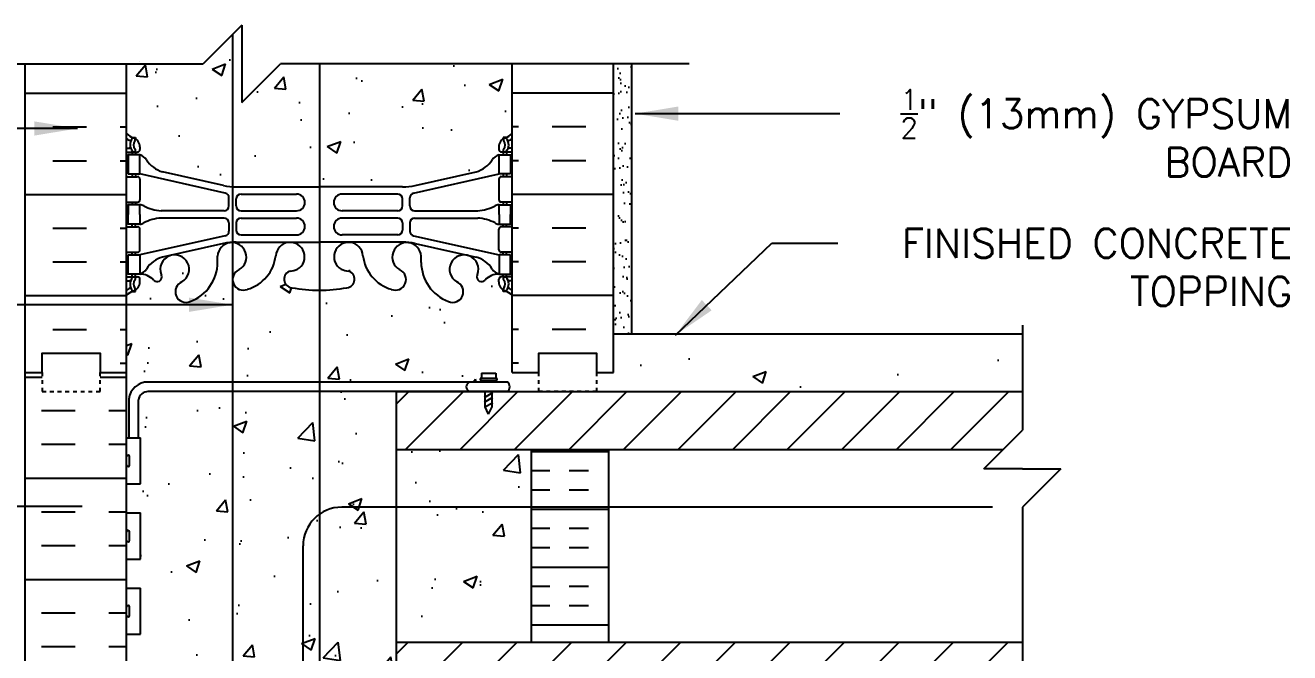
# Model space of a CAD drawing. Header units: inches. Extents: x 208.6 to 263.4, y 202.1 to 265.8.
# Drawn here: x 230.61 to 263.4, y 249.53 to 265.81 of the extents above; entities that cross this region are included whole.
import ezdxf

# ---------------------------------------------------------------- set-up
doc = ezdxf.new("R2010")
doc.units = ezdxf.units.IN
doc.header["$LTSCALE"] = 0.5
doc.header["$MEASUREMENT"] = 0
doc.linetypes.add('HIDDEN2', pattern=[0.1875, 0.125, -0.0625])
for name, color, linetype in [('HATCH', 12, 'Continuous'), ('line25', 2, 'Continuous'), ('LINE3', 3, 'Continuous'), ('LINE50', 5, 'Continuous'), ('LINE9', 9, 'Continuous'), ('TEXT', 4, 'Continuous'), ('Web_Edge', 9, 'Continuous')]:
    doc.layers.add(name, color=color, linetype=linetype)
doc.styles.add('DIM', font='romans.shx', dxfattribs={"width": 0.7})
doc.styles.add('ROMANS', font='romans.shx', dxfattribs={"height": 0.75})
doc.dimstyles.new('ext_12', dxfattribs={"dimscale": 12, "dimtxt": 0.09375, "dimasz": 0.09375, "dimexe": 0.09375, "dimexo": 0.0625, "dimgap": 0.0625, "dimtad": 1, "dimdec": 1, "dimzin": 3, "dimdsep": 46, "dimlunit": 4, "dimtxsty": 'DIM', "dimcen": 0.09, "dimdle": 0.09375, "dimclrt": 4, "dimadec": 0, "dimazin": 0, "dimtfac": 1, "dimtdec": 1, "dimtmove": 2, "dimatfit": 3, "dimfxl": 1, "dimfrac": 2, "dimtolj": 1, "dimtzin": 0, "dimarcsym": 0})
pattern_1 = [(50, (0, 0), (3.5863, -0.31376), [0.375, -4.125]), (355, (0, 0), (-0.693757, 3.76096), [0.3, -3.3]), (100.4514, (0.299, -0.026), (2.892544, 3.4472), [0.3187, -3.50571]), (46.1842, (0, 1), (5.336207, -0.827596), [0.5625, -6.1875]), (96.6356, (0.4447, 0.931), (4.67331, 4.87059), [0.47805, -5.25857]), (351.1842, (0, 1), (4.67331, 4.87059), [0.45, -4.95]), (21, (0.5, 0.75), (2.984535, -2.013094), [0.375, -4.125]), (326, (0.5, 0.75), (1.216577, 3.62575), [0.3, -3.3]), (71.4514, (0.7487, 0.5822), (4.201112, 1.612656), [0.3187, -3.50571]), (37.5, (0, 0), (0.0607993, 1.6644693), [0, -3.26, 0, -3.35, 0, -3.3125]), (7.5, (0, 0), (1.315348, 1.972059), [0, -1.91, 0, -3.185, 0, -1.2625]), (327.5, (-1.115, 0), (2.669112, -0.1127744), [0, -1.25, 0, -3.9, 0, -5.175]), (317.5, (-1.615, 0), (2.915931, 0.500525), [0, -1.625, 0, -2.59, 0, -3.675])]

msp = doc.modelspace()

# ---------------------------------------------------------------- hatches: boundary and pattern name
at = {"layer": 'HATCH'}
h = msp.add_hatch(dxfattribs=at)
h.set_pattern_fill('AR-CONC', color=256, scale=0.5)
h.set_pattern_definition(pattern_1)
h.paths.add_polyline_path([(243.24, 264.81), (237.23, 264.81), (236.23, 263.81), (236.23, 265.81), (235.23, 264.81), (233.24, 264.81), (233.24, 263, 0.088416), (233.386, 262.902), (233.476, 262.902), (233.476, 262.861, -0.249069), (233.586, 262.653), (233.586, 262.586, -0.414214), (233.524, 262.523), (233.476, 262.523), (233.476, 262.453), (233.581, 262.453, -0.155529), (233.757, 262.319, 0.180914), (234.174, 262.008), (235.755, 261.655, 0.054974), (236.082, 261.619), (238.24, 261.619), (240.398, 261.619, 0.054974), (240.725, 261.655), (242.306, 262.008, 0.180914), (242.723, 262.319, -0.155529), (242.899, 262.453), (243.004, 262.453), (243.004, 262.523), (242.957, 262.523, -0.414214), (242.894, 262.586), (242.894, 262.653, -0.249069), (243.004, 262.861), (243.004, 262.902), (243.094, 262.902, 0.08841), (243.24, 263)])
h.paths.add_polyline_path([(243.24, 258.807, 0.08841), (243.094, 258.905), (243.004, 258.905), (243.004, 258.946, -0.249069), (242.894, 259.153), (242.894, 259.221, -0.414214), (242.957, 259.283), (243.004, 259.283), (243.004, 259.353), (242.899, 259.353, 0.231736), (242.541, 259.202, -0.8344), (242.33, 259.328), (242.342, 259.349, 2.155404), (241.803, 259.155, -1), (241.589, 258.644, -0.311223), (240.88, 259.66), (240.881, 259.825, 1.661382), (240.32, 259.472, -1), (240.106, 258.961, -0.307094), (239.368, 259.856, 1.604516), (238.809, 259.481, 0.055617), (238.988, 259.435, -0.843243), (238.954, 259.003, -0.047544), (238.24, 258.938, -0.047544), (237.526, 259.003, -0.843243), (237.492, 259.435, 0.055617), (237.671, 259.481, 1.604516), (237.113, 259.856, -0.307094), (236.374, 258.961, -1), (236.16, 259.472, 1.661382), (235.599, 259.825), (235.6, 259.679, -0.316114), (234.891, 258.644, -1), (234.677, 259.155, 2.155404), (234.139, 259.349), (234.15, 259.328, -0.834375), (233.939, 259.202, 0.23174), (233.581, 259.353), (233.476, 259.353), (233.476, 259.283), (233.524, 259.283, -0.414214), (233.586, 259.221), (233.586, 259.153, -0.249069), (233.476, 258.946), (233.476, 258.905), (233.386, 258.905, 0.088416), (233.24, 258.807), (233.24, 256.807), (233.24, 255.112), (233.301, 255.112), (233.301, 256.114, -0.379483), (233.793, 256.557), (242.537, 256.557), (242.537, 256.597), (242.443, 256.597, -1), (242.443, 256.66), (242.443, 256.785), (242.818, 256.785), (242.818, 256.66, -1), (242.818, 256.597), (242.724, 256.597), (242.724, 256.557), (243.127, 256.557, -0.386179), (243.129, 256.307), (243.928, 256.307), (243.928, 256.807), (243.24, 256.807)])
h.paths.add_polyline_path([(243.733, 254.807), (240.233, 254.807), (240.233, 253.307), (240.233, 249.807), (243.733, 249.807)])
h.paths.add_polyline_path([(243.24, 239.567), (243.161, 239.325, -0.725737), (243.055, 239.306), (243.006, 239.456), (242.88, 239.456, -0.414214), (242.83, 239.506), (242.83, 239.536), (242.73, 239.536), (242.73, 241.373, 0.108935), (242.577, 241.26, -0.8344), (242.366, 241.386), (242.378, 241.407, 2.155404), (241.839, 241.213, -1), (241.625, 240.701, -0.311223), (240.916, 241.717), (240.917, 241.882, 1.661382), (240.356, 241.53, -1), (240.142, 241.019, -0.307094), (239.404, 241.914, 1.604516), (238.845, 241.538, 0.055617), (239.024, 241.493, -0.843243), (238.99, 241.06, -0.049932), (238.24, 240.996, -0.049932), (237.49, 241.06, -0.843243), (237.456, 241.493, 0.055617), (237.635, 241.538, 1.604516), (237.077, 241.914, -0.307094), (236.338, 241.019, -1), (236.124, 241.53, 1.661382), (235.563, 241.882), (235.564, 241.737, -0.316114), (234.855, 240.701, -1), (234.641, 241.213, 2.155404), (234.103, 241.407), (234.114, 241.386, -0.834375), (233.903, 241.26, 0.108938), (233.75, 241.373), (233.75, 239.536), (233.65, 239.536), (233.65, 239.506, -0.414214), (233.6, 239.456), (233.474, 239.456), (233.431, 239.325, -0.725737), (233.325, 239.306), (233.24, 239.567), (233.24, 238.807), (233.24, 236.807, 0.088416), (233.386, 236.71), (233.476, 236.71), (233.476, 236.668, -0.249069), (233.586, 236.461), (233.586, 236.394, -0.414214), (233.524, 236.331), (233.476, 236.331), (233.476, 236.261), (233.581, 236.261, 0.231736), (233.939, 236.412, -0.8344), (234.15, 236.287), (234.139, 236.265, 2.155404), (234.677, 236.46, -1), (234.891, 236.971, -0.311223), (235.6, 235.955), (235.599, 235.79, 1.661382), (236.16, 236.143, -1), (236.374, 236.654, -0.307094), (237.113, 235.758, 1.604516), (237.671, 236.134, 0.055617), (237.492, 236.18, -0.843243), (237.526, 236.612, -0.047544), (238.24, 236.677, -0.047544), (238.954, 236.612, -0.843243), (238.988, 236.18, 0.055617), (238.809, 236.134, 1.604516), (239.368, 235.758, -0.307094), (240.106, 236.654, -1), (240.32, 236.143, 1.661382), (240.881, 235.79), (240.88, 235.935, -0.316114), (241.589, 236.971, -1), (241.803, 236.46, 2.155404), (242.342, 236.265), (242.33, 236.287, -0.834375), (242.541, 236.412, 0.23174), (242.899, 236.261), (243.004, 236.261), (243.004, 236.331), (242.957, 236.331, -0.414214), (242.894, 236.394), (242.894, 236.461, -0.249069), (243.004, 236.668), (243.004, 236.71), (243.094, 236.71, 0.08841), (243.24, 236.807)])
h.paths.add_polyline_path([(243.24, 232.615, 0.08841), (243.094, 232.712), (243.004, 232.712), (243.004, 232.754, -0.249069), (242.894, 232.961), (242.894, 233.029, -0.414214), (242.957, 233.091), (243.004, 233.091), (243.004, 233.161), (242.899, 233.161, -0.168672), (242.713, 233.311, 0.17445), (242.306, 233.607), (240.725, 233.959, 0.054974), (240.398, 233.996), (238.24, 233.996), (236.082, 233.996, 0.054974), (235.755, 233.959), (234.174, 233.607, 0.17445), (233.767, 233.311, -0.168672), (233.581, 233.161), (233.476, 233.161), (233.476, 233.091), (233.524, 233.091, -0.414214), (233.586, 233.029), (233.586, 232.961, -0.249069), (233.476, 232.754), (233.476, 232.712), (233.386, 232.712, 0.088416), (233.24, 232.615), (233.24, 227, 0.088416), (233.386, 226.902), (233.476, 226.902), (233.476, 226.861, -0.249069), (233.586, 226.653), (233.586, 226.586, -0.414214), (233.524, 226.523), (233.476, 226.523), (233.476, 226.453), (233.581, 226.453, -0.168672), (233.767, 226.304, 0.17445), (234.174, 226.008), (235.755, 225.655, 0.054974), (236.082, 225.619), (238.24, 225.619), (240.398, 225.619, 0.054974), (240.725, 225.655), (242.306, 226.008, 0.17445), (242.713, 226.304, -0.168672), (242.899, 226.453), (243.004, 226.453), (243.004, 226.523), (242.957, 226.523, -0.414214), (242.894, 226.586), (242.894, 226.653, -0.249069), (243.004, 226.861), (243.004, 226.902), (243.094, 226.902, 0.08841), (243.24, 227)])
h.paths.add_polyline_path([(239.368, 223.856, 1.604516), (238.809, 223.481, 0.055617), (238.988, 223.435, -0.843243), (238.954, 223.003, -0.047544), (238.24, 222.938, -0.047544), (237.526, 223.003, -0.843243), (237.492, 223.435, 0.055617), (237.671, 223.481, 1.604516), (237.113, 223.856, -0.307094), (236.374, 222.961, -0.133643), (236.23, 222.942), (236.23, 221.798), (237.23, 222.798), (241.311, 222.798, -0.232569), (240.88, 223.66), (240.881, 223.825, 1.661382), (240.32, 223.472, -1), (240.106, 222.961, -0.307094)])
h.paths.add_polyline_path([(243.004, 222.946, -0.249069), (242.894, 223.153), (242.894, 223.221, -0.414214), (242.957, 223.283), (243.004, 223.283), (243.004, 223.353), (242.899, 223.353, 0.231736), (242.541, 223.202, -0.8344), (242.33, 223.328), (242.342, 223.349, 2.155404), (241.803, 223.155, -0.408265), (241.954, 222.798), (243.25, 222.798, 0.095253), (243.094, 222.905), (243.004, 222.905)])
h.paths.add_polyline_path([(234.677, 223.155, 2.155404), (234.139, 223.349), (234.15, 223.328, -0.834375), (233.939, 223.202, 0.23174), (233.581, 223.353), (233.476, 223.353), (233.476, 223.283), (233.524, 223.283, -0.414214), (233.586, 223.221), (233.586, 223.153, -0.249069), (233.476, 222.946), (233.476, 222.905), (233.386, 222.905, 0.095253), (233.23, 222.798), (234.526, 222.798, -0.408265)])
h.paths.add_polyline_path([(236.23, 223.798), (236.23, 223.523, 1.463262), (235.599, 223.825), (235.6, 223.679, -0.237267), (235.17, 222.798), (235.23, 222.798)])
h.paths.add_polyline_path([(238.164, 243.641, 0.225652), (237.789, 244.016), (234.125, 244.016, 0.225652), (233.75, 243.641), (233.75, 242.801, 0.225652), (234.125, 242.426), (237.789, 242.426, 0.225652), (238.164, 242.801)])
h.paths.add_polyline_path([(238.164, 245.423, 0.225652), (237.789, 245.798), (234.125, 245.798, 0.225652), (233.75, 245.423), (233.75, 244.582, 0.225652), (234.125, 244.207), (237.789, 244.207, 0.225652), (238.164, 244.582)])
h.paths.add_polyline_path([(242.73, 244.582), (242.73, 245.423, 0.225652), (242.355, 245.798), (238.691, 245.798, 0.225652), (238.316, 245.423), (238.316, 244.582, 0.225652), (238.691, 244.207), (242.355, 244.207, 0.225652)])
h.paths.add_polyline_path([(242.73, 243.641, 0.225652), (242.355, 244.016), (238.691, 244.016, 0.225652), (238.316, 243.641), (238.316, 242.801, 0.225652), (238.691, 242.426), (242.355, 242.426, 0.225652), (242.73, 242.801)])
h = msp.add_hatch(dxfattribs=at)
h.set_pattern_fill('AR-SAND', color=256, scale=0.25, style=0)
h.set_pattern_definition([(37.5, (150.1154, 4.8059), (-0.01574834, 0.48170594), [0, -0.38, 0, -0.425, 0, -0.40625]), (7.5, (150.1154, 4.8059), (0.4424442, 0.7055365), [0, -0.205, 0, -0.3425, 0, -0.13125]), (327.5, (149.8079, 4.8059), (0.77853547, 0.00141476), [0, -0.125, 0, -0.45, 0, -0.5875]), (317.5, (149.8079, 4.8059), (0.7515317, 0.2194189), [0, -0.0625, 0, -0.295, 0, -0.3375])])
h.paths.add_polyline_path([(245.864, 257.807), (246.344, 257.807), (246.344, 264.81), (245.859, 264.81)])
h = msp.add_hatch(dxfattribs=at)
h.set_pattern_fill('AR-CONC', color=256, scale=0.5, style=0)
h.set_pattern_definition([(50, (150.1086, 15.832), (3.5863, -0.31376), [0.375, -4.125]), (355, (150.1086, 15.832), (-0.693757, 3.76096), [0.3, -3.3]), (100.4514, (150.4075, 15.8058), (2.892547, 3.447198), [0.3187, -3.50571]), (46.1842, (150.1086, 16.832), (5.336205, -0.827595), [0.5625, -6.1875]), (96.6356, (150.5533, 16.763), (4.67331, 4.87059), [0.47805, -5.25856]), (351.1842, (150.1086, 16.832), (4.67331, 4.87059), [0.45, -4.95]), (21, (150.6086, 16.582), (2.984535, -2.013094), [0.375, -4.125]), (326, (150.6086, 16.582), (1.216577, 3.62575), [0.3, -3.3]), (71.4514, (150.8573, 16.4142), (4.201113, 1.612652), [0.3187, -3.50571]), (37.5, (150.1086, 15.832), (0.060799, 1.664469), [0, -3.26, 0, -3.35, 0, -3.3125]), (7.5, (150.1086, 15.832), (1.315348, 1.972059), [0, -1.91, 0, -3.185, 0, -1.2625]), (327.5, (148.9936, 15.832), (2.669112, -0.1127744), [0, -1.25, 0, -3.9, 0, -5.175]), (317.5, (148.4936, 15.832), (2.91593, 0.500525), [0, -1.625, 0, -2.59, 0, -3.675])])
h.paths.add_polyline_path([(256.468, 256.307), (256.468, 257.307), (245.858, 257.307), (245.858, 256.307)])
h = msp.add_hatch(dxfattribs=at)
h.set_pattern_fill('INSUL', color=256, scale=7, angle=180, style=0)
h.set_pattern_definition([(180, (240.657, 238.3073), (-3e-16, -2.625), []), (180, (240.657, 237.4323), (-3e-16, -2.625), [0.875, -0.875]), (180, (240.657, 236.5573), (-3e-16, -2.625), [0.875, -0.875])])
h.paths.add_polyline_path([(230.615, 238.807), (231.053, 238.807), (231.053, 239.307), (232.553, 239.307), (232.553, 238.807), (233.24, 238.807), (233.24, 256.807), (232.99, 256.807), (232.553, 256.807), (232.553, 256.307), (231.053, 256.307), (231.053, 256.807), (230.615, 256.807)])
h = msp.add_hatch(dxfattribs=at)
h.set_pattern_fill('AR-CONC', color=256, scale=0.5)
h.set_pattern_definition(pattern_1)
h.paths.add_polyline_path([(240.233, 253.307), (240.233, 256.307), (233.795, 256.307, 0.366745), (233.551, 256.096), (233.551, 255.112), (233.605, 255.112), (233.605, 253.912), (233.24, 253.912), (233.24, 253.162), (233.605, 253.162), (233.605, 251.962), (233.24, 251.962), (233.24, 251.212), (233.605, 251.212), (233.605, 250.012), (233.24, 250.012), (233.24, 249.262), (233.605, 249.262), (233.605, 248.182), (233.605, 248.123, -0.211775), (233.695, 248.069, -0.520567), (233.851, 248.069, -0.520567), (233.969, 248.069, -0.520567), (234.228, 248.069, -0.520567), (234.463, 248.069, -0.520567), (234.808, 248.069, -0.520567), (235.035, 248.069, -0.520567), (235.325, 248.069, -0.520567), (235.576, 248.069, -0.520567), (235.952, 248.069, -0.520567), (236.124, 248.069, -0.77279), (236.233, 248.057, -0.77279), (236.342, 248.069, -0.520567), (236.514, 248.069, -0.520567), (236.89, 248.069, -0.520567), (237.141, 248.069, -0.520567), (237.431, 248.069, -0.520567), (237.658, 248.069, -0.520567), (238.003, 248.069, -0.476463), (238.226, 248.085, -0.476463), (238.448, 248.069, -0.520567), (238.793, 248.069, -0.520567), (239.02, 248.069, -0.520567), (239.31, 248.069, -0.520567), (239.561, 248.069, -0.520567), (239.937, 248.069, -0.520567), (240.11, 248.069, -0.675722), (240.233, 248.057), (240.233, 248.307)])
h = msp.add_hatch(dxfattribs=at)
h.set_pattern_fill('ANSI31', color=256, scale=8, style=0)
h.set_pattern_definition([(45, (150.2163, 95.2534), (-0.707107, 0.707107), [])])
edge = h.paths.add_edge_path()
edge.add_line((255.968, 254.807), (256.468, 255.307))
edge.add_line((256.468, 255.307), (256.468, 256.307))
edge.add_line((256.468, 256.307), (245.1, 256.307))
edge.add_arc((244.948, 256.414), 0.186, 318.1805, 325.0817, ccw=False)
edge.add_line((245.086, 256.29), (244.722, 256.29))
edge.add_line((244.722, 256.29), (244.682, 256.267))
edge.add_line((244.682, 256.267), (244.678, 256.307))
edge.add_line((244.678, 256.307), (244.588, 256.307))
edge.add_line((244.588, 256.307), (244.494, 256.307))
edge.add_line((244.494, 256.307), (244.494, 256.29))
edge.add_line((244.494, 256.29), (244.134, 256.29))
edge.add_arc((244.132, 256.415), 0.125, 269.3947, 270.6053, ccw=False)
edge.add_line((244.131, 256.29), (240.233, 256.29))
edge.add_line((240.233, 256.29), (240.233, 254.807))
edge.add_line((240.233, 254.807), (255.968, 254.807))
h = msp.add_hatch(dxfattribs=at)
h.set_pattern_fill('INSUL', color=256, scale=4, angle=180, style=0)
h.set_pattern_definition([(180, (150.2163, 97.2534), (-2e-16, -1.5), []), (180, (150.2163, 96.7534), (-2e-16, -1.5), [0.5, -0.5]), (180, (150.2163, 96.2534), (-2e-16, -1.5), [0.5, -0.5])])
h.paths.add_polyline_path([(245.733, 254.428), (243.733, 254.428), (243.733, 249.807), (245.733, 249.807)])
h.paths.add_polyline_path([(245.733, 254.807), (243.733, 254.807), (243.733, 254.428), (245.733, 254.428)])
h = msp.add_hatch(dxfattribs=at)
h.set_pattern_fill('ANSI31', color=256, scale=8, style=0)
h.set_pattern_definition([(45, (150.2163, 97.2534), (-0.707107, 0.707107), [])])
h.paths.add_polyline_path([(256.468, 249.807), (240.233, 249.807), (240.233, 248.307), (256.468, 248.307)])

# ---------------------------------------------------------------- linework, layer by layer
for p, q in [((233.584, 264.867), (233.584, 264.867)), ((230.615, 264.048), (233.24, 264.048)), ((245.865, 264.048), (243.24, 264.048)), ((231.328, 263.173), (232.203, 263.173)), ((233.078, 263.173), (233.24, 263.173)), ((243.402, 263.173), (243.24, 263.173)), ((245.152, 263.173), (244.277, 263.173)), ((231.328, 262.298), (232.203, 262.298)), ((233.078, 262.298), (233.24, 262.298)), ((243.402, 262.298), (243.24, 262.298)), ((245.152, 262.298), (244.277, 262.298)), ((230.615, 261.423), (233.24, 261.423)), ((245.865, 261.423), (243.24, 261.423)), ((231.328, 260.548), (232.203, 260.548)), ((233.078, 260.548), (233.24, 260.548)), ((243.402, 260.548), (243.24, 260.548)), ((245.152, 260.548), (244.277, 260.548)), ((231.328, 259.673), (232.203, 259.673)), ((233.078, 259.673), (233.24, 259.673)), ((243.402, 259.673), (243.24, 259.673)), ((245.152, 259.673), (244.277, 259.673)), ((230.615, 258.798), (233.24, 258.798)), ((245.865, 258.798), (243.24, 258.798)), ((231.328, 257.923), (232.203, 257.923)), ((233.078, 257.923), (233.24, 257.923)), ((243.402, 257.923), (243.24, 257.923)), ((245.152, 257.923), (244.277, 257.923)), ((233.078, 257.048), (233.24, 257.048)), ((243.402, 257.048), (243.24, 257.048))]:
    msp.add_line(p, q, dxfattribs=at)
at = {"layer": 'line25'}
for p, q in [((233.24, 256.807), (233.24, 264.81)), ((243.24, 256.807), (243.24, 264.81)), ((233.24, 238.807), (233.24, 256.807)), ((240.233, 256.307), (256.468, 256.307)), ((245.838, 256.307), (256.468, 256.307)), ((233.24, 255.112), (233.605, 255.112)), ((233.605, 253.912), (233.605, 255.112)), ((233.24, 253.912), (233.605, 253.912)), ((233.24, 253.162), (233.605, 253.162)), ((233.605, 251.962), (233.605, 253.162)), ((233.24, 251.962), (233.605, 251.962)), ((233.24, 251.212), (233.605, 251.212)), ((233.605, 250.012), (233.605, 251.212)), ((233.24, 250.012), (233.605, 250.012))]:
    msp.add_line(p, q, dxfattribs=at)
msp.add_lwpolyline([(240.233, 256.307), (240.233, 253.307), (240.233, 248.307)], dxfattribs=at)
at = {"layer": 'LINE3'}
for p, q in [((235.988, 265.569), (235.988, 226.644)), ((238.24, 264.81), (238.24, 248.098)), ((255.698, 253.31), (238.819, 253.31)), ((237.819, 236.129), (237.819, 252.31))]:
    msp.add_line(p, q, dxfattribs=at)
msp.add_arc((238.819, 252.31), 1, 90, 180, dxfattribs=at)
at = {"layer": 'LINE50'}
for p, q in [((230.615, 256.807), (230.615, 264.81)), ((245.865, 256.807), (245.865, 264.81)), ((242.658, 256.807), (242.658, 256.807))]:
    msp.add_line(p, q, dxfattribs=at)
for points in [[(231.053, 238.807), (230.615, 238.807), (230.615, 256.807), (231.053, 256.807), (231.053, 257.307), (232.553, 257.307), (232.553, 256.807), (232.99, 256.807), (233.24, 256.807)], [(230.615, 256.807), (231.053, 256.807), (231.053, 257.307), (232.553, 257.307), (232.553, 256.807), (233.24, 256.807)], [(243.24, 256.807), (243.928, 256.807), (243.928, 257.307), (245.428, 257.307), (245.428, 256.807), (245.865, 256.807)]]:
    msp.add_lwpolyline(points, dxfattribs=at)
at = {"layer": 'LINE9'}
for p, q in [((236.23, 265.81), (235.23, 264.81)), ((236.23, 265.81), (236.23, 263.81)), ((224.634, 264.81), (235.23, 264.81)), ((236.23, 263.81), (237.23, 264.81)), ((247.825, 264.81), (237.23, 264.81)), ((246.344, 257.807), (246.344, 264.81)), ((256.468, 258.032), (256.468, 255.307)), ((245.865, 257.807), (256.468, 257.807)), ((242.443, 256.785), (242.443, 256.66)), ((242.443, 256.785), (242.818, 256.785)), ((242.818, 256.785), (242.818, 256.66)), ((243.127, 256.557), (233.793, 256.557)), ((242.443, 256.66), (242.818, 256.66)), ((242.443, 256.597), (242.818, 256.597)), ((242.443, 256.597), (242.818, 256.597)), ((242.537, 256.557), (242.537, 256.597)), ((242.724, 256.557), (242.724, 256.597)), ((233.301, 256.114), (233.301, 255.112)), ((233.551, 255.112), (233.551, 256.096)), ((243.129, 256.307), (233.795, 256.307)), ((242.523, 256.292), (242.549, 256.307)), ((242.523, 256.159), (242.741, 256.285)), ((242.523, 256.034), (242.741, 256.16)), ((242.537, 255.91), (242.537, 256.307)), ((242.724, 255.91), (242.724, 256.307)), ((242.523, 255.901), (242.741, 256.028)), ((242.63, 255.722), (242.537, 255.91)), ((242.63, 255.722), (242.724, 255.91)), ((255.468, 254.307), (256.468, 255.307)), ((240.233, 254.807), (255.968, 254.807)), ((243.733, 254.807), (243.733, 249.807)), ((245.733, 254.807), (245.733, 249.807)), ((233.24, 254.402), (233.24, 254.622)), ((233.24, 254.567), (233.24, 254.567)), ((233.24, 254.457), (233.24, 254.457)), ((233.28, 254.662), (233.28, 254.662)), ((233.32, 254.402), (233.32, 254.622)), ((233.28, 254.362), (233.28, 254.362)), ((256.468, 254.307), (255.468, 254.307)), ((256.468, 254.307), (257.468, 254.307)), ((257.468, 254.307), (256.468, 253.307)), ((230.093, 253.333), (232.093, 253.333)), ((256.468, 253.307), (256.468, 247.867)), ((233.24, 252.452), (233.24, 252.672)), ((233.24, 252.617), (233.24, 252.617)), ((233.24, 252.507), (233.24, 252.507)), ((233.28, 252.712), (233.28, 252.712)), ((233.32, 252.452), (233.32, 252.672)), ((233.28, 252.412), (233.28, 252.412)), ((233.24, 250.502), (233.24, 250.722)), ((233.24, 250.667), (233.24, 250.667)), ((233.24, 250.557), (233.24, 250.557)), ((233.28, 250.762), (233.28, 250.762)), ((233.32, 250.502), (233.32, 250.722)), ((233.28, 250.462), (233.28, 250.462)), ((240.233, 249.807), (256.468, 249.807))]:
    msp.add_line(p, q, dxfattribs=at)
at = {"layer": 'LINE9', "linetype": 'HIDDEN2'}
for points in [[(231.053, 256.807), (231.053, 256.807), (231.053, 256.307), (232.553, 256.307), (232.553, 256.807), (232.553, 256.807)], [(245.428, 256.807), (245.428, 256.807), (245.428, 256.307), (243.928, 256.307)], [(243.928, 256.307), (243.928, 256.807), (243.928, 256.807)]]:
    msp.add_lwpolyline(points, dxfattribs=at)
at = {"layer": 'LINE9'}
for centre, radius, start, end in [((233.797, 256.058), 0.499, 89.3543, 173.5797), ((242.175, 256.432), 0.125, 89.3947, 270.6053), ((242.443, 256.629), 0.0312, 90, 270), ((242.818, 256.629), 0.0312, 270, 90), ((242.99, 256.431), 0.186, 318.1805, 42.6425), ((233.797, 256.058), 0.249, 89.3543, 171.2068), ((233.28, 254.622), 0.04, 90, 180), ((233.28, 254.622), 0.04, 360, 90), ((233.28, 254.402), 0.04, 180, 270), ((233.28, 254.402), 0.04, 270, 0), ((233.28, 252.672), 0.04, 90, 180), ((233.28, 252.452), 0.04, 180, 270), ((233.28, 252.672), 0.04, 360, 90), ((233.28, 252.452), 0.04, 270, 0), ((233.28, 250.722), 0.04, 90, 180), ((233.28, 250.502), 0.04, 180, 270), ((233.28, 250.722), 0.04, 360, 90), ((233.28, 250.502), 0.04, 270, 0)]:
    msp.add_arc(centre, radius, start, end, dxfattribs=at)
at = {"layer": 'Web_Edge'}
for p, q in [((233.24, 262.623), (233.318, 262.623)), ((233.386, 262.902), (233.476, 262.902)), ((233.476, 262.902), (233.476, 262.861)), ((233.586, 262.653), (233.586, 262.586)), ((242.894, 262.653), (242.894, 262.586)), ((243.094, 262.902), (243.004, 262.902)), ((243.004, 262.902), (243.004, 262.861)), ((243.24, 262.623), (243.162, 262.623)), ((233.24, 262.523), (233.524, 262.523)), ((233.386, 262.523), (233.386, 262.453)), ((233.476, 262.523), (233.476, 262.453)), ((243.24, 262.523), (242.957, 262.523)), ((243.004, 262.523), (243.004, 262.453)), ((243.094, 262.523), (243.094, 262.453)), ((235.755, 261.655), (234.174, 262.008)), ((240.725, 261.655), (242.306, 262.008)), ((233.24, 261.883), (233.524, 261.883)), ((233.386, 261.953), (233.386, 261.883)), ((233.476, 261.953), (233.476, 261.883)), ((235.799, 261.457), (233.581, 261.953)), ((233.586, 261.821), (233.586, 261.286)), ((240.681, 261.457), (242.899, 261.953)), ((242.894, 261.821), (242.894, 261.286)), ((243.24, 261.883), (242.957, 261.883)), ((243.004, 261.953), (243.004, 261.883)), ((243.094, 261.953), (243.094, 261.883)), ((235.896, 261.123), (235.896, 261.335)), ((236.082, 261.619), (238.24, 261.619)), ((236.084, 261.123), (236.084, 261.307)), ((236.209, 261.432), (237.648, 261.432)), ((240.398, 261.619), (238.24, 261.619)), ((240.271, 261.432), (238.832, 261.432)), ((240.396, 261.123), (240.396, 261.307)), ((240.584, 261.123), (240.584, 261.335)), ((233.24, 261.223), (233.524, 261.223)), ((233.386, 261.223), (233.386, 261.153)), ((233.476, 261.223), (233.476, 261.153)), ((235.771, 260.998), (234.134, 260.998)), ((236.209, 260.998), (237.648, 260.998)), ((240.271, 260.998), (238.832, 260.998)), ((240.709, 260.998), (242.346, 260.998)), ((243.24, 261.223), (242.957, 261.223)), ((243.004, 261.223), (243.004, 261.153)), ((243.094, 261.223), (243.094, 261.153)), ((233.386, 260.583), (233.386, 260.653)), ((233.476, 260.583), (233.476, 260.653)), ((235.771, 260.809), (234.134, 260.809)), ((235.896, 260.684), (235.896, 260.472)), ((236.084, 260.683), (236.084, 260.499)), ((236.209, 260.808), (237.648, 260.808)), ((240.271, 260.808), (238.832, 260.808)), ((240.396, 260.683), (240.396, 260.499)), ((240.584, 260.684), (240.584, 260.472)), ((240.709, 260.809), (242.346, 260.809)), ((243.004, 260.583), (243.004, 260.653)), ((243.094, 260.583), (243.094, 260.653)), ((233.24, 260.583), (233.524, 260.583)), ((235.799, 260.35), (233.581, 259.853)), ((233.586, 259.986), (233.586, 260.521)), ((236.209, 260.374), (237.648, 260.374)), ((240.271, 260.374), (238.832, 260.374)), ((240.681, 260.35), (242.899, 259.853)), ((242.894, 259.986), (242.894, 260.521)), ((243.24, 260.583), (242.957, 260.583)), ((235.755, 260.152), (234.174, 259.799)), ((236.082, 260.188), (238.24, 260.188)), ((240.398, 260.188), (238.24, 260.188)), ((240.725, 260.152), (242.306, 259.799)), ((233.24, 259.923), (233.524, 259.923)), ((233.386, 259.853), (233.386, 259.923)), ((233.476, 259.853), (233.476, 259.923)), ((235.6, 259.66), (235.599, 259.825)), ((240.88, 259.66), (240.881, 259.825)), ((243.24, 259.923), (242.957, 259.923)), ((243.004, 259.853), (243.004, 259.923)), ((243.094, 259.853), (243.094, 259.923)), ((233.386, 259.283), (233.386, 259.353)), ((233.476, 259.283), (233.476, 259.353)), ((234.139, 259.349), (234.15, 259.328)), ((242.342, 259.349), (242.33, 259.328)), ((243.004, 259.283), (243.004, 259.353)), ((243.094, 259.283), (243.094, 259.353)), ((233.24, 259.283), (233.524, 259.283)), ((233.24, 259.183), (233.318, 259.183)), ((233.586, 259.153), (233.586, 259.221)), ((242.894, 259.153), (242.894, 259.221)), ((243.24, 259.283), (242.957, 259.283)), ((243.24, 259.183), (243.162, 259.183)), ((233.386, 258.905), (233.476, 258.905)), ((233.476, 258.905), (233.476, 258.946)), ((243.004, 258.905), (243.004, 258.946)), ((243.094, 258.905), (243.004, 258.905))]:
    msp.add_line(p, q, dxfattribs=at)
for points in [[(233.281, 261.953), (233.581, 261.953), (233.581, 262.453), (233.281, 262.453)], [(243.199, 261.953), (242.899, 261.953), (242.899, 262.453), (243.199, 262.453)], [(233.281, 259.853), (233.581, 259.853), (233.581, 259.353), (233.281, 259.353)], [(243.199, 259.853), (242.899, 259.853), (242.899, 259.353), (243.199, 259.353)]]:
    msp.add_lwpolyline(points, close=True, dxfattribs=at)
for points in [[(233.581, 260.903), (233.581, 261.153), (233.281, 261.153), (233.281, 260.903)], [(242.899, 260.903), (242.899, 261.153), (243.199, 261.153), (243.199, 260.903)], [(233.581, 260.903), (233.581, 260.653), (233.281, 260.653), (233.281, 260.903)], [(242.899, 260.903), (242.899, 260.653), (243.199, 260.653), (243.199, 260.903)]]:
    msp.add_lwpolyline(points, dxfattribs=at)
for centre, radius, start, end in [((233.586, 263.361), 0.5, 226.2109, 250.5288), ((242.894, 263.361), 0.5, 289.4712, 313.7878), ((233.586, 263.361), 0.6, 234.7832, 245.0748), ((233.318, 262.643), 0.0196, 269.4032, 15.4901), ((233.58, 262.708), 0.25, 140.1145, 222.4609), ((233.324, 262.798), 0.021, 343.464, 63.9957), ((233.422, 262.839), 0.045, 321.448, 139.1879), ((233.336, 262.653), 0.25, 0, 70.5288), ((233.58, 262.708), 0.16, 140.0001, 222.4609), ((243.144, 262.653), 0.25, 109.4712, 180), ((243.058, 262.839), 0.045, 40.8121, 218.552), ((242.9, 262.708), 0.16, 317.5391, 39.9999), ((242.9, 262.708), 0.25, 317.5391, 39.8855), ((243.156, 262.798), 0.021, 116.0043, 196.536), ((243.162, 262.643), 0.0196, 164.5099, 270.5968), ((242.894, 263.361), 0.6, 294.9252, 305.2158), ((233.429, 262.57), 0.045, 222.4609, 42.4609), ((233.524, 262.586), 0.0625, 270, 0), ((233.459, 262.111), 0.364, 34.9775, 70.3387), ((234.382, 262.722), 0.743, 212.7919, 253.8107), ((242.098, 262.722), 0.743, 286.1893, 327.2081), ((243.021, 262.111), 0.364, 109.6613, 145.0225), ((242.957, 262.586), 0.0625, 180, 270), ((243.052, 262.57), 0.045, 137.5391, 317.5391), ((233.524, 261.821), 0.0625, 0, 90), ((236.082, 263.119), 1.5, 257.4135, 270), ((240.398, 263.119), 1.5, 270, 282.5865), ((242.957, 261.821), 0.0625, 90, 180), ((235.771, 261.335), 0.125, 0, 77.3767), ((236.209, 261.307), 0.125, 90, 180), ((237.648, 261.215), 0.217, 270, 90), ((238.832, 261.215), 0.217, 90, 270), ((240.271, 261.307), 0.125, 0, 90), ((240.709, 261.335), 0.125, 102.6233, 180), ((233.524, 261.286), 0.0625, 270, 0), ((233.577, 260.935), 0.219, 60.4937, 88.92), ((234.223, 262.164), 1.17, 242.6365, 265.6505), ((235.771, 261.123), 0.125, 270, 0), ((236.209, 261.123), 0.125, 180, 270), ((240.271, 261.123), 0.125, 270, 360), ((240.709, 261.123), 0.125, 180, 270), ((242.258, 262.164), 1.17, 274.3495, 297.3635), ((242.903, 260.935), 0.219, 91.08, 119.5063), ((242.957, 261.286), 0.0625, 180, 270), ((233.577, 260.872), 0.219, 271.08, 299.5063), ((234.223, 259.643), 1.17, 94.3495, 117.3635), ((235.771, 260.684), 0.125, 0, 90), ((236.209, 260.683), 0.125, 90, 180), ((237.648, 260.591), 0.217, 270, 90), ((238.832, 260.591), 0.217, 90, 270), ((240.271, 260.683), 0.125, 0, 90), ((240.709, 260.684), 0.125, 90, 180), ((242.258, 259.643), 1.17, 62.6365, 85.6505), ((242.903, 260.872), 0.219, 240.4937, 268.92), ((233.524, 260.521), 0.0625, 0, 90), ((235.771, 260.472), 0.125, 282.6233, 0), ((236.209, 260.499), 0.125, 180, 270), ((240.271, 260.499), 0.125, 270, 0), ((240.709, 260.472), 0.125, 180, 257.3767), ((242.957, 260.521), 0.0625, 90, 180), ((235.973, 259.797), 0.375, 299.9315, 175.7552), ((236.082, 258.688), 1.5, 90, 102.5865), ((237.484, 259.805), 0.375, 299.9315, 175.7552), ((238.996, 259.805), 0.375, 4.2448, 240.0685), ((240.507, 259.797), 0.375, 4.2448, 240.0685), ((240.398, 258.688), 1.5, 77.4135, 90), ((233.524, 259.986), 0.0625, 270, 0), ((234.382, 259.085), 0.743, 106.1893, 147.2081), ((234.49, 259.48), 0.375, 299.9315, 200.3757), ((236.083, 259.953), 1.034, 286.3365, 353.3331), ((240.397, 259.953), 1.034, 186.6669, 253.6635), ((241.99, 259.48), 0.375, 339.6243, 240.0685), ((242.098, 259.085), 0.743, 32.7919, 73.8107), ((242.957, 259.986), 0.0625, 180, 270), ((233.459, 259.696), 0.364, 289.6613, 325.0225), ((233.606, 258.913), 0.441, 41.0127, 93.2024), ((234.508, 259.666), 1.092, 290.5175, 359.6668), ((236.267, 259.216), 0.277, 112.68, 292.68), ((237.546, 259.222), 0.22, 104.2604, 264.8165), ((237.377, 260.261), 0.834, 277.8937, 290.6271), ((239.103, 260.261), 0.834, 249.3729, 262.1063), ((238.934, 259.222), 0.22, 275.1835, 75.7396), ((240.213, 259.216), 0.277, 247.32, 67.32), ((241.972, 259.666), 1.092, 180.3332, 249.4825), ((242.874, 258.913), 0.441, 86.7976, 138.9873), ((243.021, 259.696), 0.364, 214.9775, 250.3387), ((233.318, 259.164), 0.0196, 344.5099, 90.5968), ((233.58, 259.099), 0.25, 137.5391, 219.8855), ((233.324, 259.009), 0.021, 296.0043, 16.536), ((233.429, 259.237), 0.045, 317.5391, 137.5391), ((233.336, 259.153), 0.25, 289.4712, 360), ((233.58, 259.099), 0.16, 137.5391, 219.9999), ((233.524, 259.221), 0.0625, 360, 90), ((234.033, 259.284), 0.125, 221.0127, 20.3757), ((234.784, 258.899), 0.277, 112.68, 292.68), ((241.696, 258.899), 0.277, 247.32, 67.32), ((242.447, 259.284), 0.125, 159.6243, 318.9873), ((242.957, 259.221), 0.0625, 90, 180), ((243.144, 259.153), 0.25, 180, 250.5288), ((243.052, 259.237), 0.045, 42.4609, 222.4609), ((242.9, 259.099), 0.16, 320.0001, 42.4609), ((242.9, 259.099), 0.25, 320.1145, 42.4609), ((243.156, 259.009), 0.021, 163.464, 243.9957), ((243.162, 259.164), 0.0196, 89.4032, 195.4901), ((233.586, 258.446), 0.6, 114.9252, 125.2168), ((233.586, 258.446), 0.5, 109.4712, 133.7891), ((233.422, 258.968), 0.045, 220.8121, 38.552), ((238.223, 262.715), 3.777, 259.3725, 270.2606), ((238.257, 262.715), 3.777, 269.7394, 280.6275), ((243.058, 258.968), 0.045, 141.448, 319.1879), ((242.894, 258.446), 0.5, 46.2122, 70.5288), ((242.894, 258.446), 0.6, 54.7832, 65.0748)]:
    msp.add_arc(centre, radius, start, end, dxfattribs=at)
for points in [[(236.084, 261.128), (236.084, 261.302)], [(240.396, 261.128), (240.396, 261.302)], [(236.084, 260.678), (236.084, 260.504)], [(240.396, 260.678), (240.396, 260.504)]]:
    msp.add_open_spline(points, degree=1, dxfattribs=at)

# ---------------------------------------------------------------- texts
at = {"layer": 'TEXT', "char_height": 0.75, "width": 12.99266, "attachment_point": 6, "style": 'ROMANS'}
for s, insert in [('\\A1;{\\H0.7x;\\S1/2;}" (13mm) GYPSUM BOARD', (263.465, 263.015)), ('\\A1;FINISHED CONCRETE TOPPING', (263.465, 259.532))]:
    msp.add_mtext(s, dxfattribs=dict(at, insert=insert))

# ---------------------------------------------------------------- leaders
at = {"layer": 'TEXT'}
for points in [[(246.426, 263.518), (251.733, 263.518)], [(247.471, 257.772), (249.969, 260.16), (251.683, 260.16)]]:
    msp.add_leader(points, dimstyle='ext_12', override={"dimgap": 0.0625, "dimtad": 0}, dxfattribs=at)
for points in [[(231.971, 263.133), (221.795, 263.133)], [(235.988, 258.561), (220.939, 258.561)]]:
    msp.add_leader(points, dimstyle='ext_12', dxfattribs=at)

doc.saveas('drawing.dxf')
